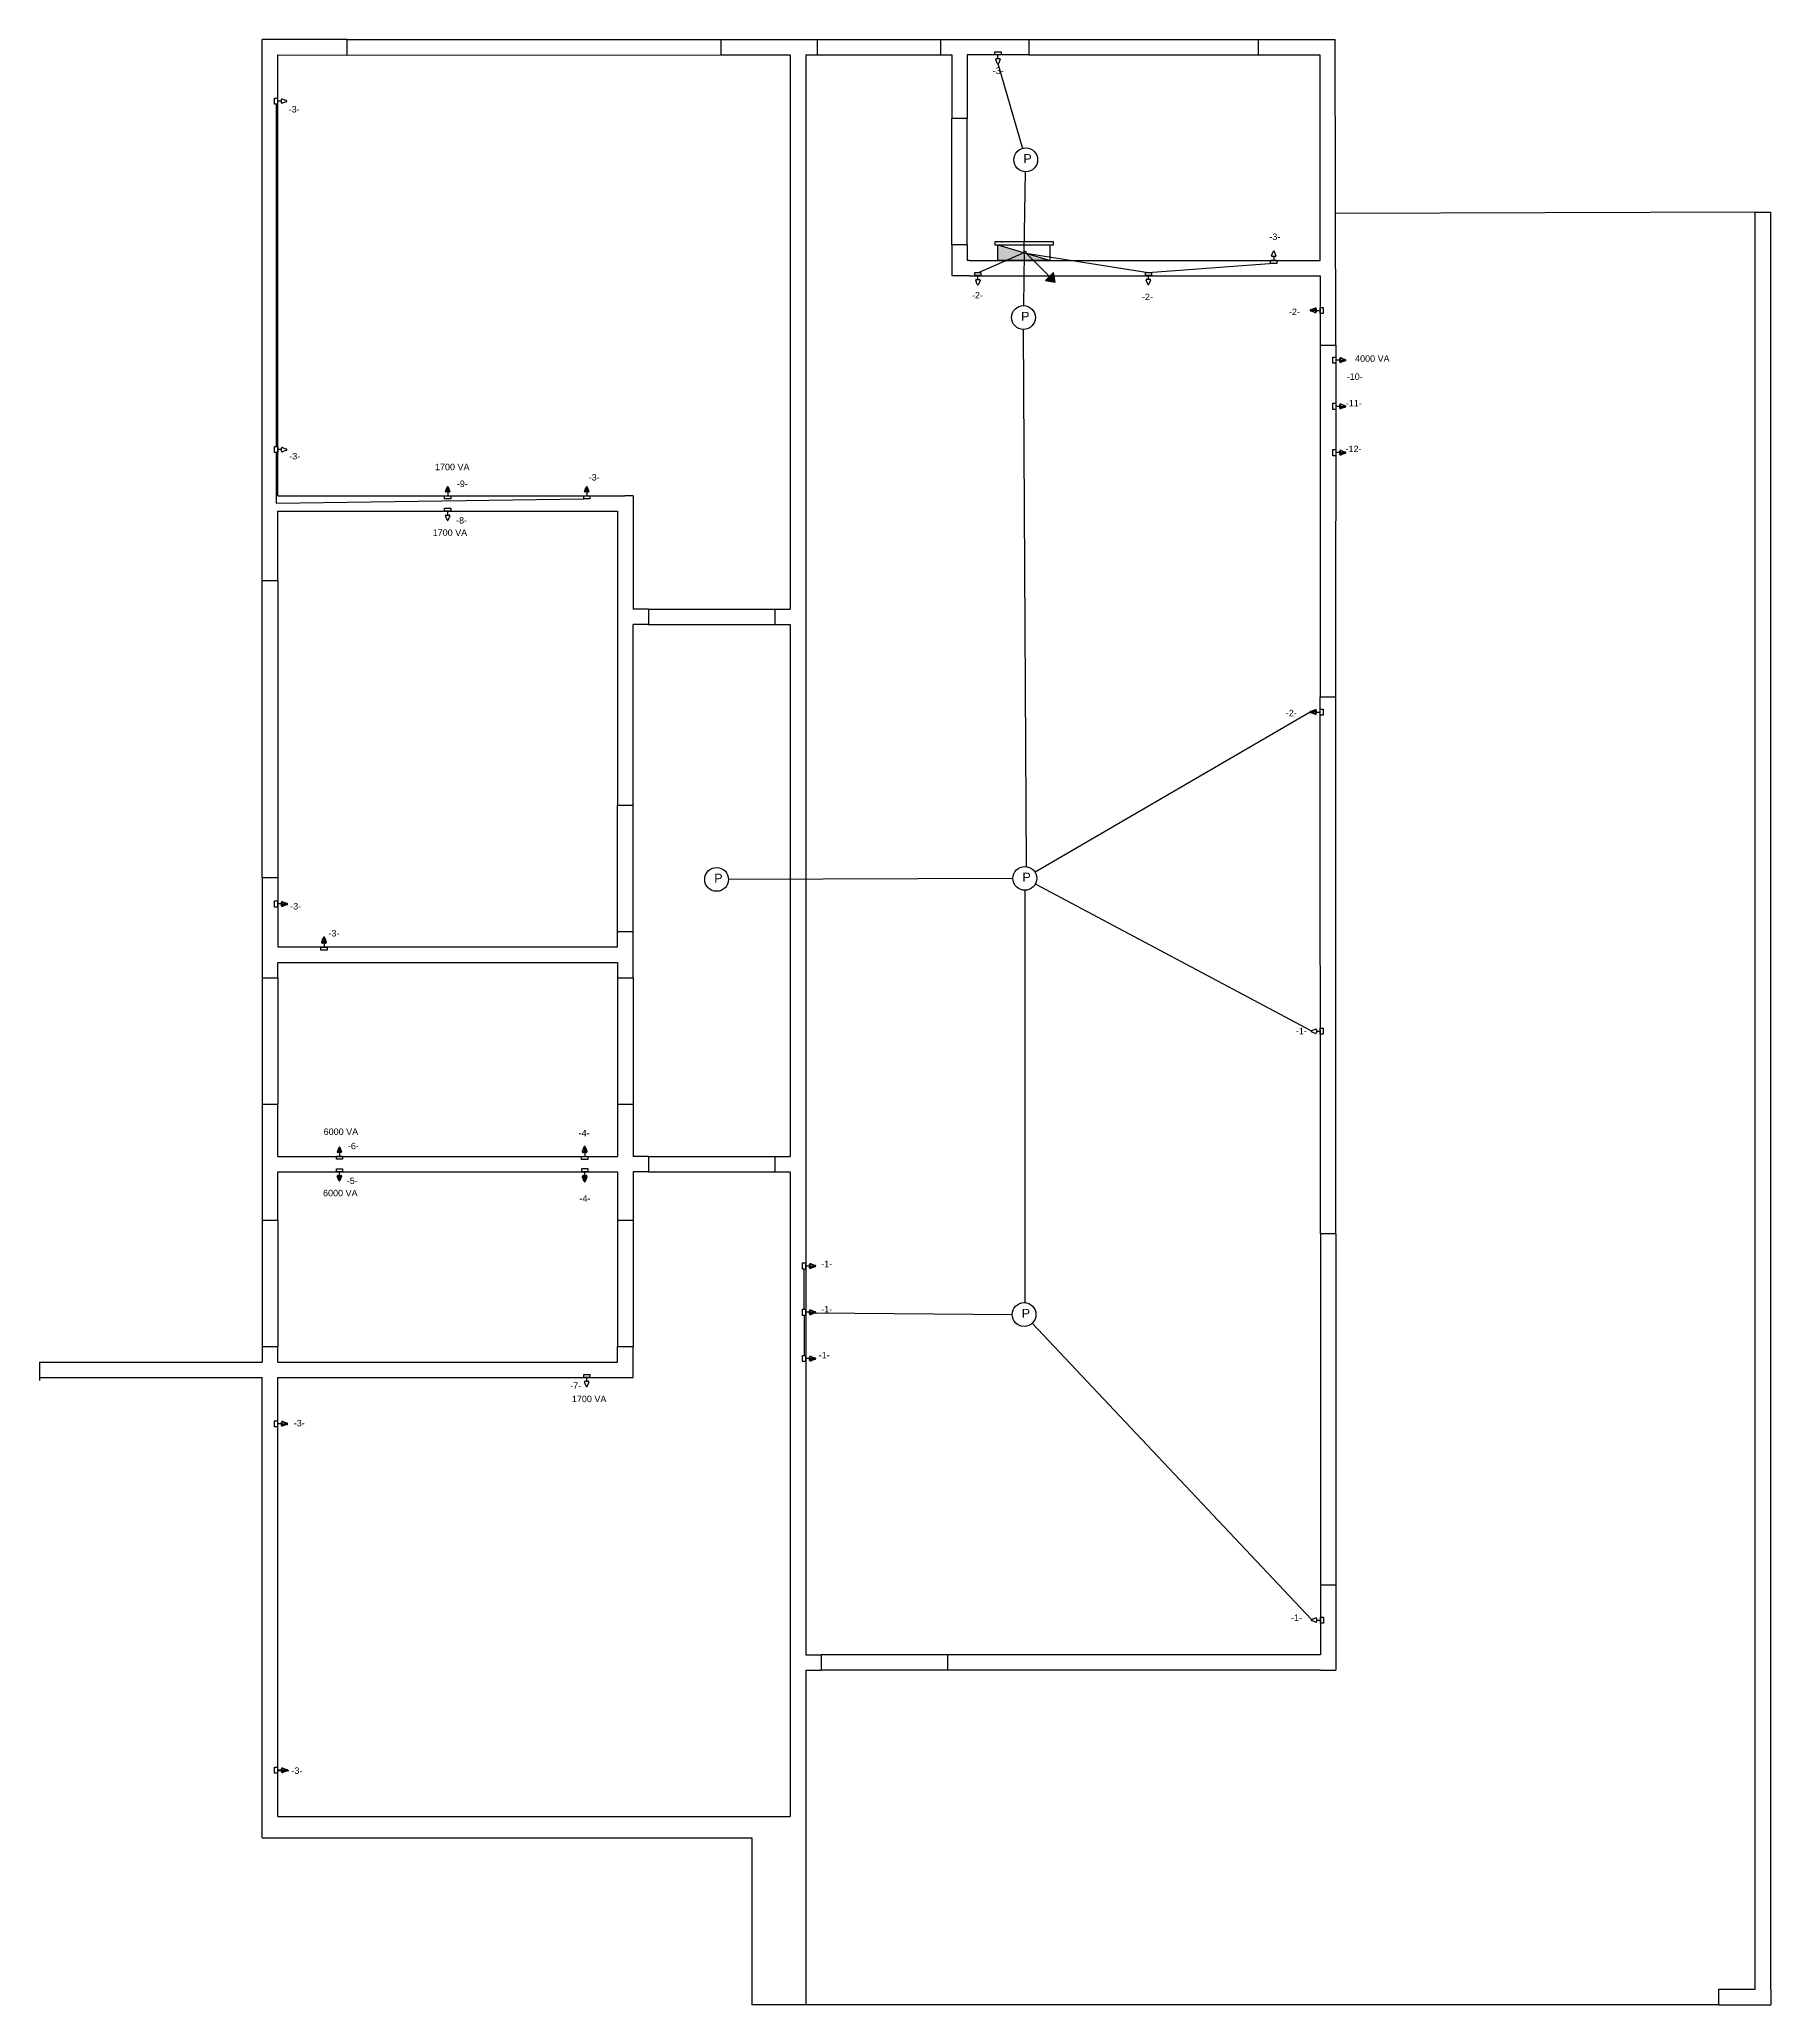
# Model space of a CAD drawing. Extents: x 1249.5 to 1277.9, y 664.8 to 679.
# Drawn here: x 1266.67 to 1277.9, y 665.42 to 678.17 of the extents above; entities that cross this region are included whole.
import ezdxf

# ---------------------------------------------------------------- set-up
doc = ezdxf.new("R2010")
doc.units = 0
doc.linetypes.add('ACAD_ISO03W100', pattern=[30, 12, -18])
for name, color, linetype in [('ARQ-BASE', 9, 'Continuous'), ('ELE-CAIXAS', 190, 'Continuous'), ('ELE-ELETRODUTOS', 4, 'Continuous'), ('ELE-QUADROS', 7, 'Continuous'), ('ELE-TEXTOS', 2, 'Continuous'), ('ELE-TUE', 1, 'Continuous'), ('ELE-TUG', 7, 'Continuous')]:
    doc.layers.add(name, color=color, linetype=linetype)
doc.styles.get("Standard").update_dxf_attribs({"font": 'Arial.ttf'})

# ---------------------------------------------------------------- blocks, each defined once
blk = doc.blocks.new('quadro_parcial_embutido')
h = blk.add_hatch(color=4)
h.dxf.hatch_style = 1
h.paths.add_polyline_path([(5286.4, 1059.1), (5320.4, 1049.1), (5286.4, 1049.1)])
blk.add_line((5311.5, 1060.4), (5311.5, 1060.4))
at = {"color": 4}
blk.add_line((5320.4, 1049.1), (5320.4, 1059.1), dxfattribs=at)
at = {"color": 3}
blk.add_lwpolyline([(5284.4, 1059.1), (5322.4, 1059.1), (5322.4, 1061.1), (5284.4, 1061.1)], close=True, dxfattribs=at)
at = {"color": 4, "lineweight": 30, "transparency": 33554508}
blk.add_lwpolyline([(5286.4, 1059.1), (5320.4, 1049.1), (5286.4, 1049.1)], close=True, dxfattribs=at)
blk = doc.blocks.new('tomada_baixa')
blk.add_line((5313.8, 450), (5311.3, 450))
blk.add_lwpolyline([(5311.3, 452), (5311.3, 448), (5309.3, 448), (5309.3, 452)], close=True)
at = {"color": 3, "linetype": 'ACAD_ISO03W100', "lineweight": 30}
blk.add_lwpolyline([(5314.3, 451.4), (5317, 450.3, -0.689776), (5317, 449.6), (5314.3, 448.6, -0.525045), (5313.8, 448.9), (5313.8, 451, -0.525045)], format="xyb", close=True, dxfattribs=at)
blk = doc.blocks.new('tomada_media_dupla')
h = blk.add_hatch(color=3)
h.dxf.hatch_style = 1
edge = h.paths.add_edge_path()
edge.add_line((18.2, 7.2), (21, 7.2))
edge.add_arc((20.7, 7.1), 0.325, -71.1695, 4.1929, ccw=False)
edge.add_line((20.8, 6.8), (18, 5.8))
edge.add_arc((17.9, 6.1), 0.359, 180, 290.806, ccw=False)
edge.add_line((17.5, 6.1), (17.5, 7.2))
edge.add_line((17.5, 7.2), (18.2, 7.2))
h = blk.add_hatch(color=3)
h.dxf.hatch_style = 1
edge = h.paths.add_edge_path()
edge.add_line((18.7, 7.2), (21.5, 7.2))
edge.add_arc((21.2, 7.1), 0.325, -71.1695, 4.1929, ccw=False)
edge.add_line((21.3, 6.8), (18.5, 5.8))
edge.add_arc((18.4, 6.1), 0.359, 180, 290.806, ccw=False)
edge.add_line((18, 6.1), (18, 7.2))
edge.add_line((18, 7.2), (18.7, 7.2))
blk.add_line((17.5, 7.2), (15, 7.2))
at = {"color": 3, "linetype": 'ACAD_ISO03W100', "lineweight": 30}
for points in [[(18, 8.6), (20.8, 7.5, -0.689776), (20.8, 6.8), (18, 5.8, -0.525045), (17.5, 6.1), (17.5, 8.2, -0.525045)], [(18.2, 7.2), (21, 7.2, -0.341218), (20.8, 6.8), (18, 5.8, -0.525045), (17.5, 6.1), (17.5, 7.2)], [(18.5, 8.6), (21.3, 7.5, -0.689776), (21.3, 6.8), (18.5, 5.8, -0.525045), (18, 6.1), (18, 8.2, -0.525045)], [(18.7, 7.2), (21.5, 7.2, -0.341218), (21.3, 6.8), (18.5, 5.8, -0.525045), (18, 6.1), (18, 7.2)]]:
    blk.add_lwpolyline(points, format="xyb", close=True, dxfattribs=at)
for points in [[(17.5, 7.2), (21, 7.2)], [(18, 7.2), (21.5, 7.2)]]:
    blk.add_lwpolyline(points)
at = {"layer": 'ELE-CAIXAS'}
blk.add_lwpolyline([(15, 9.2), (15, 5.2), (13, 5.2), (13, 9.2)], close=True, dxfattribs=at)
blk = doc.blocks.new('tomada_alta')
h = blk.add_hatch(color=3)
h.dxf.hatch_style = 1
edge = h.paths.add_edge_path()
edge.add_line((5241.4, 175.7), (5244.2, 174.6))
edge.add_arc((5244.1, 174.3), 0.359, -69.194, 69.194, ccw=False)
edge.add_line((5244.2, 174), (5241.4, 172.9))
edge.add_arc((5241.3, 173.3), 0.359, 180, 290.806, ccw=False)
edge.add_line((5241, 173.3), (5241, 175.4))
edge.add_arc((5241.3, 175.4), 0.359, 69.194, 180, ccw=False)
blk.add_line((5241, 174.3), (5238.5, 174.3))
blk.add_lwpolyline([(5238.5, 176.3), (5238.5, 172.3), (5236.5, 172.3), (5236.5, 176.3)], close=True)
at = {"color": 3, "linetype": 'ACAD_ISO03W100', "lineweight": 30}
blk.add_lwpolyline([(5241.4, 175.7), (5244.2, 174.6, -0.689776), (5244.2, 174), (5241.4, 172.9, -0.525045), (5241, 173.3), (5241, 175.4, -0.525045)], format="xyb", close=True, dxfattribs=at)
blk = doc.blocks.new('eletroduto')
h = blk.add_hatch(color=2)
h.dxf.hatch_style = 1
h.paths.add_polyline_path([(1208.07, 982.94), (1208.07, 980.94), (1210.91, 982.94), (1208.07, 984.94)])
blk.add_line((1196.15, 982.94), (1208.07, 982.94))
at = {"color": 2}
for points in [[(1208.07, 982.94), (1208.07, 980.94), (1210.91, 982.94), (1208.07, 984.94)], [(1209.16, 981.7), (1209.16, 981.7), (1209.16, 981.7), (1209.16, 981.7)]]:
    blk.add_lwpolyline(points, close=True, dxfattribs=at)
at = {"color": 1}
blk.add_circle((1195.79, 982.94), 0.362, dxfattribs=at)
blk = doc.blocks.new('caixa de passagem no teto')
blk.add_circle((0, 0), 49.8)
at = {"insert": (-9.8, 23.8), "char_height": 37.4, "attachment_point": 1}
blk.add_mtext_dynamic_manual_height_columns('P', width=37.361, gutter_width=186.8, heights=[41.9], dxfattribs=at)

msp = doc.modelspace()

# ---------------------------------------------------------------- linework, layer by layer
at = {"layer": 'ARQ-BASE'}
for p, q in [((1268.118, 674.657), (1268.118, 678.167)), ((1268.668, 678.167), (1268.118, 678.167)), ((1268.668, 678.167), (1271.093, 678.167)), ((1268.668, 678.067), (1268.668, 678.167)), ((1271.093, 678.167), (1271.093, 678.067)), ((1271.093, 678.167), (1271.718, 678.167)), ((1271.718, 678.167), (1271.718, 678.067)), ((1271.718, 678.167), (1272.518, 678.167)), ((1272.518, 678.167), (1272.518, 678.067)), ((1272.518, 678.167), (1273.09, 678.167)), ((1273.09, 678.167), (1274.579, 678.167)), ((1273.09, 678.167), (1273.09, 678.067)), ((1274.579, 678.067), (1274.579, 678.167)), ((1274.579, 678.167), (1275.076, 678.167)), ((1275.082, 676.184), (1275.076, 678.167)), ((1268.218, 675.207), (1268.218, 678.067)), ((1268.218, 678.067), (1268.668, 678.065)), ((1268.668, 678.065), (1271.093, 678.066)), ((1271.093, 678.066), (1271.543, 678.067)), ((1271.543, 678.067), (1271.543, 674.472)), ((1271.643, 678.067), (1271.643, 667.691)), ((1271.643, 678.067), (1271.718, 678.067)), ((1271.718, 678.067), (1272.518, 678.067)), ((1272.518, 678.067), (1272.59, 678.067)), ((1272.59, 678.067), (1272.59, 677.654)), ((1272.69, 678.067), (1272.69, 677.654)), ((1273.09, 678.067), (1272.69, 678.067)), ((1273.09, 678.067), (1274.579, 678.067)), ((1274.579, 678.067), (1274.979, 678.067)), ((1274.979, 676.734), (1274.979, 678.067)), ((1272.59, 676.834), (1272.59, 677.654)), ((1272.69, 677.654), (1272.59, 677.654)), ((1272.69, 676.834), (1272.69, 677.654)), ((1277.802, 677.046), (1275.08, 677.037)), ((1275.08, 677.037), (1275.08, 677.037)), ((1277.802, 665.521), (1277.802, 677.046)), ((1277.802, 677.046), (1277.902, 677.046)), ((1277.902, 665.521), (1277.902, 677.046)), ((1272.69, 676.834), (1272.59, 676.834)), ((1272.59, 676.834), (1272.59, 676.634)), ((1272.69, 676.834), (1272.69, 676.734)), ((1272.706, 676.734), (1272.69, 676.734)), ((1272.706, 676.734), (1274.979, 676.734)), ((1272.706, 676.634), (1272.59, 676.634)), ((1272.706, 676.634), (1274.979, 676.634)), ((1274.979, 676.634), (1274.979, 676.184)), ((1274.979, 676.184), (1275.081, 676.184)), ((1274.979, 676.184), (1274.979, 673.904)), ((1275.082, 676.184), (1275.08, 673.904)), ((1268.218, 675.207), (1270.47, 675.207)), ((1270.523, 675.207), (1270.47, 675.207)), ((1270.523, 675.207), (1270.523, 674.472)), ((1268.218, 675.107), (1270.423, 675.107)), ((1268.218, 674.657), (1268.218, 675.107)), ((1270.423, 675.107), (1270.423, 673.201)), ((1268.118, 674.657), (1268.218, 674.657)), ((1268.118, 672.731), (1268.118, 674.657)), ((1268.218, 674.657), (1268.218, 672.731)), ((1270.623, 674.472), (1270.523, 674.472)), ((1270.623, 674.472), (1271.443, 674.472)), ((1270.623, 674.472), (1270.623, 674.372)), ((1271.443, 674.472), (1271.443, 674.372)), ((1271.443, 674.472), (1271.543, 674.472)), ((1270.623, 674.372), (1270.523, 674.372)), ((1270.523, 673.201), (1270.523, 674.372)), ((1270.623, 674.372), (1271.443, 674.372)), ((1271.443, 674.372), (1271.543, 674.372)), ((1271.543, 674.372), (1271.543, 670.923)), ((1274.979, 673.904), (1275.081, 673.904)), ((1274.981, 670.421), (1274.979, 673.904)), ((1275.08, 673.904), (1275.08, 670.421)), ((1270.423, 673.201), (1270.523, 673.201)), ((1270.423, 672.381), (1270.423, 673.201)), ((1270.523, 672.381), (1270.523, 673.201)), ((1268.118, 672.731), (1268.218, 672.731)), ((1268.118, 672.731), (1268.118, 672.081)), ((1268.218, 672.731), (1268.218, 672.281)), ((1270.423, 672.381), (1270.523, 672.381)), ((1270.423, 672.281), (1270.423, 672.381)), ((1270.523, 672.081), (1270.523, 672.381)), ((1268.218, 672.281), (1270.423, 672.281)), ((1268.218, 672.181), (1270.423, 672.181)), ((1268.218, 672.181), (1270.423, 672.181)), ((1268.218, 672.081), (1268.218, 672.181)), ((1270.423, 672.181), (1270.423, 672.081)), ((1268.118, 672.081), (1268.218, 672.081)), ((1268.118, 672.081), (1268.118, 671.261)), ((1268.218, 672.081), (1268.218, 671.261)), ((1270.423, 672.081), (1270.423, 671.261)), ((1270.423, 672.081), (1270.523, 672.081)), ((1270.523, 672.081), (1270.523, 671.261)), ((1268.118, 671.261), (1268.218, 671.261)), ((1268.118, 671.261), (1268.118, 670.509)), ((1268.218, 670.923), (1268.218, 671.261)), ((1270.423, 671.261), (1270.523, 671.261)), ((1270.423, 671.261), (1270.423, 670.923)), ((1270.523, 671.261), (1270.523, 670.923)), ((1268.218, 670.923), (1270.423, 670.923)), ((1270.623, 670.923), (1270.523, 670.923)), ((1270.623, 670.923), (1271.443, 670.923)), ((1270.623, 670.923), (1270.623, 670.823)), ((1271.443, 670.923), (1271.443, 670.823)), ((1271.443, 670.923), (1271.543, 670.923)), ((1268.218, 670.823), (1270.423, 670.823)), ((1268.218, 670.509), (1268.218, 670.823)), ((1270.423, 670.823), (1270.423, 670.509)), ((1270.623, 670.823), (1270.523, 670.823)), ((1270.523, 670.823), (1270.523, 670.509)), ((1270.623, 670.823), (1271.443, 670.823)), ((1271.443, 670.823), (1271.543, 670.823)), ((1271.543, 670.823), (1271.543, 666.641)), ((1268.118, 670.509), (1268.218, 670.509)), ((1268.118, 670.509), (1268.118, 669.689)), ((1268.218, 670.509), (1268.218, 669.689)), ((1270.423, 670.509), (1270.423, 669.689)), ((1270.423, 670.509), (1270.523, 670.509)), ((1270.523, 670.509), (1270.523, 669.689)), ((1274.981, 670.421), (1274.981, 668.141)), ((1275.081, 670.421), (1274.981, 670.421)), ((1275.081, 670.421), (1275.081, 668.141)), ((1266.672, 669.589), (1268.118, 669.589)), ((1266.672, 669.589), (1266.672, 669.469)), ((1268.118, 669.689), (1268.218, 669.689)), ((1268.118, 669.689), (1268.118, 669.589)), ((1268.218, 669.589), (1268.218, 669.689)), ((1268.218, 669.589), (1270.423, 669.589)), ((1270.423, 669.689), (1270.523, 669.689)), ((1270.423, 669.589), (1270.423, 669.689)), ((1270.523, 669.489), (1270.523, 669.689)), ((1266.672, 669.489), (1268.118, 669.489)), ((1268.118, 669.469), (1268.118, 669.489)), ((1268.118, 666.504), (1268.118, 669.469)), ((1268.218, 669.469), (1268.218, 669.489)), ((1268.218, 669.489), (1270.523, 669.489)), ((1268.218, 666.641), (1268.218, 669.469)), ((1275.081, 668.141), (1274.981, 668.141)), ((1274.981, 668.141), (1274.981, 667.691)), ((1275.081, 668.141), (1275.081, 667.691)), ((1271.643, 667.691), (1271.743, 667.691)), ((1271.743, 667.691), (1271.743, 667.591)), ((1272.563, 667.691), (1271.743, 667.691)), ((1274.981, 667.691), (1272.563, 667.691)), ((1272.563, 667.691), (1272.563, 667.591)), ((1275.081, 667.691), (1275.081, 667.591)), ((1271.643, 667.591), (1271.743, 667.591)), ((1271.643, 667.591), (1271.643, 665.421)), ((1272.563, 667.591), (1271.743, 667.591)), ((1274.981, 667.591), (1272.563, 667.591)), ((1274.981, 667.591), (1275.081, 667.591)), ((1268.218, 666.641), (1271.543, 666.641)), ((1268.118, 666.504), (1268.81, 666.504)), ((1268.81, 666.504), (1271.293, 666.504)), ((1271.293, 666.504), (1271.293, 665.421)), ((1277.566, 665.421), (1277.566, 665.521)), ((1277.566, 665.521), (1277.802, 665.521)), ((1277.902, 665.521), (1277.902, 665.421)), ((1271.643, 665.421), (1271.293, 665.421)), ((1277.566, 665.421), (1271.643, 665.421)), ((1277.566, 665.421), (1277.802, 665.421)), ((1277.802, 665.421), (1277.802, 665.421)), ((1277.802, 665.421), (1277.802, 665.421)), ((1277.802, 665.421), (1277.902, 665.421))]:
    msp.add_line(p, q, dxfattribs=at)
at = {"layer": 'ELE-ELETRODUTOS'}
for p, q in [((1272.89, 678.011), (1273.049, 677.46)), ((1268.208, 677.747), (1268.208, 675.527)), ((1272.759, 676.654), (1273.059, 676.784)), ((1273.059, 676.784), (1273.056, 676.44)), ((1273.071, 676.781), (1273.865, 676.656)), ((1273.865, 676.656), (1274.679, 676.715)), ((1273.054, 676.286), (1273.073, 672.802)), ((1268.208, 675.487), (1268.208, 675.159)), ((1268.208, 675.159), (1270.203, 675.187)), ((1274.914, 673.804), (1273.131, 672.765)), ((1272.987, 672.726), (1271.143, 672.719)), ((1273.064, 672.648), (1273.064, 669.975)), ((1274.922, 671.738), (1273.133, 672.689)), ((1271.633, 669.931), (1271.633, 670.191)), ((1271.633, 669.891), (1271.633, 669.631)), ((1271.706, 669.909), (1272.981, 669.898)), ((1274.924, 667.919), (1273.112, 669.841))]:
    msp.add_line(p, q, dxfattribs=at)
at = {"layer": 'ELE-TUG'}
for p, q in [((1273.059, 676.784), (1273.069, 677.309)), ((1272.911, 676.854), (1272.917, 676.854)), ((1268.218, 666.941), (1268.29, 666.941))]:
    msp.add_line(p, q, dxfattribs=at)

# ---------------------------------------------------------------- block references
at = {"xscale": 0.01831465681536852, "yscale": 0.01831465681536852, "zscale": 0.01831465681536852, "rotation": 315.0000000005288}
msp.add_blockref('eletroduto', (1244.85, 679.544), dxfattribs=at)
at = {"layer": 'ELE-ELETRODUTOS', "xscale": 0.001551112726298487, "yscale": 0.001551112726298487, "zscale": 0.001551112726298487}
for p in [(1273.07, 677.386), (1273.055, 676.363), (1271.065, 672.719), (1273.064, 672.726), (1273.059, 669.897)]:
    msp.add_blockref('caixa de passagem no teto', p, dxfattribs=at)
at = {"layer": 'ELE-QUADROS', "xscale": 0.010000000000002, "yscale": 0.010000000000002, "zscale": 0.010000000000002}
msp.add_blockref('quadro_parcial_embutido', (1220.025, 666.243), dxfattribs=at)
at = {"layer": 'ELE-TUE', "xscale": 0.009961612516065086, "yscale": 0.009961612516065086, "zscale": 0.009961612516065086}
msp.add_blockref('tomada_media_dupla', (1274.932, 676.015), dxfattribs=at)
at = {"layer": 'ELE-TUE'}
for name, p, xscale, yscale, zscale, rotation in [('tomada_alta', (1271.057, 623.023), 0.009961612516008243, 0.009961612516008243, 0.009961612516008243, 90), ('tomada_baixa', (1264.838, 728.016), 0.009961612516052508, 0.009961612516052508, 0.009961612516052508, 270), ('tomada_alta', (1270.355, 618.74), 0.009961612516008243, 0.009961612516008243, 0.009961612516008243, 90), ('tomada_alta', (1266.882, 723.007), 0.009961612516008243, 0.009961612516008243, 0.009961612516008243, 270), ('tomada_baixa', (1265.74, 722.398), 0.009961612516052508, 0.009961612516052508, 0.009961612516052508, 270)]:
    msp.add_blockref(name, p, dxfattribs=dict(at, xscale=xscale, yscale=yscale, zscale=zscale, rotation=rotation))
at = {"layer": 'ELE-TUG'}
for name, p, xscale, yscale, zscale, rotation in [('tomada_baixa', (1268.407, 730.976), 0.009961612516052508, 0.009961612516052508, 0.009961612516052508, 270), ('tomada_baixa', (1279.161, 623.825), 0.009961612516052508, 0.009961612516052508, 0.009961612516052508, 89.99999999999999), ('tomada_baixa', (1268.277, 729.544), 0.009961612516052508, 0.009961612516052508, 0.009961612516052508, 270), ('tomada_baixa', (1269.383, 729.545), 0.009961612516052508, 0.009961612516052508, 0.009961612516052508, 270), ('tomada_media_dupla', (1275.129, 676.481), 0.009961612516065086, 0.009961612516065086, 0.009961612516065086, 180), ('tomada_alta', (1271.959, 623.023), 0.009961612516008243, 0.009961612516008243, 0.009961612516008243, 90), ('tomada_media_dupla', (1268.59, 672.131), 0.009961612516065086, 0.009961612516065086, 0.009961612516065086, 90.00000000032692), ('tomada_baixa', (1273.001, 619.372), 0.009961612516052508, 0.009961612516052508, 0.009961612516052508, 89.99999999999999), ('tomada_baixa', (1327.889, 676.217), 0.009961612516052508, 0.009961612516052508, 0.009961612516052508, 180), ('tomada_media_dupla', (1270.281, 670.773), 0.009961612516065086, 0.009961612516065086, 0.009961612516065086, 90.00000000032692), ('tomada_media_dupla', (1270.138, 670.973), 0.009961612516065086, 0.009961612516065086, 0.009961612516065086, 270.0000000003269), ('tomada_baixa', (1327.89, 672.398), 0.009961612516052508, 0.009961612516052508, 0.009961612516052508, 180)]:
    msp.add_blockref(name, p, dxfattribs=dict(at, xscale=xscale, yscale=yscale, zscale=zscale, rotation=rotation))
for name, p, xscale, yscale, zscale in [('tomada_baixa', (1215.308, 673.284), 0.009961612516052508, 0.009961612516052508, 0.009961612516052508), ('tomada_media_dupla', (1274.932, 675.715), 0.009961612516065086, 0.009961612516065086, 0.009961612516065086), ('tomada_baixa', (1215.309, 671.024), 0.009961612516052508, 0.009961612516052508, 0.009961612516052508), ('tomada_media_dupla', (1274.932, 675.415), 0.009961612516065086, 0.009961612516065086, 0.009961612516065086), ('tomada_baixa', (1215.309, 668.077), 0.009961612516052508, 0.009961612516052508, 0.009961612516052508), ('tomada_media_dupla', (1268.068, 672.488), 0.009961612516065086, 0.009961612516065086, 0.009961612516065086), ('tomada_media_dupla', (1271.493, 670.14), 0.009961612516065086, 0.009961612516065086, 0.009961612516065086), ('tomada_media_dupla', (1271.493, 669.84), 0.009961612516065086, 0.009961612516065086, 0.009961612516065086), ('tomada_media_dupla', (1271.493, 669.54), 0.009961612516065086, 0.009961612516065086, 0.009961612516065086), ('tomada_media_dupla', (1268.068, 669.117), 0.009961612516065086, 0.009961612516065086, 0.009961612516065086), ('tomada_media_dupla', (1268.068, 666.87), 0.009961612516065086, 0.009961612516065086, 0.009961612516065086)]:
    msp.add_blockref(name, p, dxfattribs=dict(at, xscale=xscale, yscale=yscale, zscale=zscale))
at = {"layer": 'ELE-TUG', "color": 0, "xscale": 0.009961612516065086, "yscale": 0.009961612516065086, "zscale": 0.009961612516065086, "rotation": 180}
msp.add_blockref('tomada_media_dupla', (1275.129, 673.876), dxfattribs=at)

# ---------------------------------------------------------------- texts
at = {"layer": 'ELE-TEXTOS'}
for s, p in [('-3-', (1272.856, 677.943)), ('-3-', (1268.289, 677.693)), ('-3-', (1274.65, 676.866)), ('-2-', (1272.721, 676.487)), ('-2-', (1273.824, 676.476)), ('-2-', (1274.777, 676.379)), ('4000 VA', (1275.206, 676.076)), ('-10-', (1275.152, 675.959)), ('-11-', (1275.146, 675.787)), ('-3-', (1268.293, 675.443)), ('-12-', (1275.144, 675.49)), ('1700 VA', (1269.238, 675.373)), ('-9-', (1269.38, 675.264)), ('-3-', (1270.235, 675.306)), ('-8-', (1269.375, 675.027)), ('1700 VA', (1269.223, 674.947)), ('-2-', (1274.757, 673.777)), ('-3-', (1268.299, 672.524)), ('-3-', (1268.547, 672.349)), ('-1-', (1274.822, 671.715)), ('6000 VA', (1268.516, 671.062)), ('-6-', (1268.673, 670.969)), ('-4-', (1270.17, 671.053)), ('-5-', (1268.666, 670.744)), ('6000 VA', (1268.512, 670.664)), ('-4-', (1270.175, 670.629)), ('-1-', (1271.743, 670.204)), ('-1-', (1271.743, 669.911)), ('-1-', (1271.727, 669.613)), ('-7-', (1270.115, 669.416)), ('1700 VA', (1270.126, 669.329)), ('-3-', (1268.322, 669.172)), ('-1-', (1274.791, 667.91)), ('-3-', (1268.307, 666.918))]:
    msp.add_text(s, height=0.0418, dxfattribs=at).set_placement(p)

doc.saveas('drawing.dxf')
